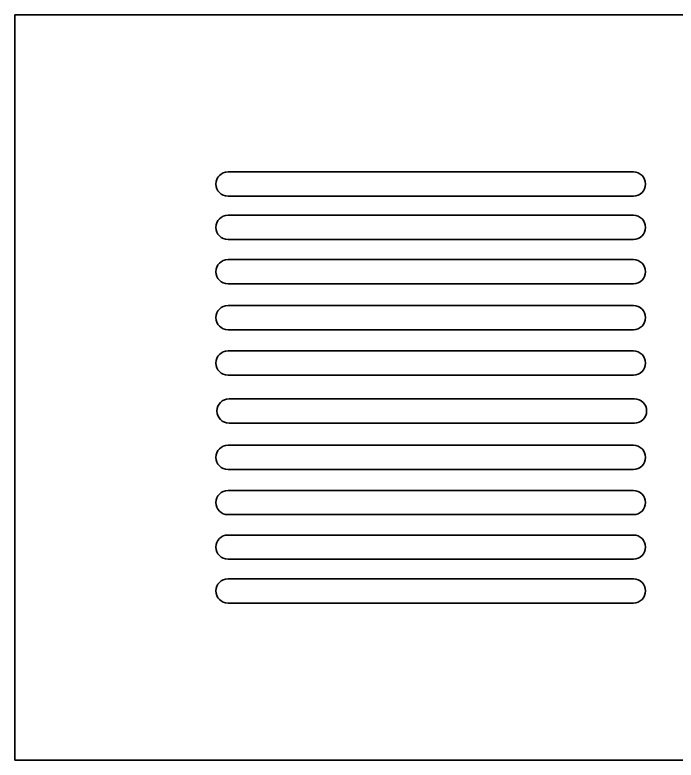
# Model space of a CAD drawing. Header units: inches. Extents: x 4 to 816, y 71 to 806.
# Drawn here: x 441.8 to 549, y 440.8 to 561.6 of the extents above; entities that cross this region are included whole.
import ezdxf

# ---------------------------------------------------------------- set-up
doc = ezdxf.new("R2010")
doc.units = ezdxf.units.IN
doc.header["$MEASUREMENT"] = 0
doc.layers.add('Layer 1', color=7, linetype='Continuous')

# ---------------------------------------------------------------- blocks, each defined once
blk = doc.blocks.new('block 180')
at = {"layer": 'Layer 1', "color": 240, "lineweight": 35, "true_color": 0xed1c24}
blk.add_lwpolyline([(441.79, 561.61), (790.74, 561.61), (790.74, 440.81), (441.79, 440.81)], dxfattribs=at)
blk = doc.blocks.new('block 181')
at = {"layer": 'Layer 1', "color": 240, "lineweight": 35, "true_color": 0xed1c24}
blk.add_lwpolyline([(441.79, 561.61), (441.79, 440.81)], dxfattribs=at)
blk = doc.blocks.new('block 182')
at = {"layer": 'Layer 1', "color": 240, "lineweight": 35, "true_color": 0xed1c24}
blk.add_open_spline([(542.09, 532.22), (542.09, 532.22), (476.35, 532.22), (476.35, 532.22), (475.27, 532.22), (474.38, 533.1), (474.38, 534.18), (474.38, 535.26), (475.27, 536.15), (476.35, 536.15), (476.35, 536.15), (542.09, 536.15), (542.09, 536.15), (543.17, 536.15), (544.05, 535.26), (544.05, 534.18), (544.05, 533.1), (543.17, 532.22), (542.09, 532.22)], degree=3, knots=[0, 0, 0, 0, 1, 1, 1, 2, 2, 2, 3, 3, 3, 4, 4, 4, 5, 5, 5, 6, 6, 6, 6], dxfattribs=at)
blk = doc.blocks.new('block 183')
at = {"layer": 'Layer 1', "color": 240, "lineweight": 35, "true_color": 0xed1c24}
blk.add_open_spline([(542.09, 525.2), (542.09, 525.2), (476.35, 525.2), (476.35, 525.2), (475.27, 525.2), (474.38, 526.08), (474.38, 527.16), (474.38, 528.24), (475.27, 529.13), (476.35, 529.13), (476.35, 529.13), (542.09, 529.13), (542.09, 529.13), (543.17, 529.13), (544.05, 528.24), (544.05, 527.16), (544.05, 526.08), (543.17, 525.2), (542.09, 525.2)], degree=3, knots=[0, 0, 0, 0, 1, 1, 1, 2, 2, 2, 3, 3, 3, 4, 4, 4, 5, 5, 5, 6, 6, 6, 6], dxfattribs=at)
blk = doc.blocks.new('block 184')
at = {"layer": 'Layer 1', "color": 240, "lineweight": 35, "true_color": 0xed1c24}
blk.add_open_spline([(542.09, 518.02), (542.09, 518.02), (476.35, 518.02), (476.35, 518.02), (475.27, 518.02), (474.38, 518.9), (474.38, 519.98), (474.38, 521.06), (475.27, 521.94), (476.35, 521.94), (476.35, 521.94), (542.09, 521.94), (542.09, 521.94), (543.17, 521.94), (544.05, 521.06), (544.05, 519.98), (544.05, 518.9), (543.17, 518.02), (542.09, 518.02)], degree=3, knots=[0, 0, 0, 0, 1, 1, 1, 2, 2, 2, 3, 3, 3, 4, 4, 4, 5, 5, 5, 6, 6, 6, 6], dxfattribs=at)
blk = doc.blocks.new('block 185')
at = {"layer": 'Layer 1', "color": 240, "lineweight": 35, "true_color": 0xed1c24}
blk.add_open_spline([(542.09, 510.58), (542.09, 510.58), (476.35, 510.58), (476.35, 510.58), (475.27, 510.58), (474.38, 511.46), (474.38, 512.54), (474.38, 513.62), (475.27, 514.5), (476.35, 514.5), (476.35, 514.5), (542.09, 514.5), (542.09, 514.5), (543.17, 514.5), (544.05, 513.62), (544.05, 512.54), (544.05, 511.46), (543.17, 510.58), (542.09, 510.58)], degree=3, knots=[0, 0, 0, 0, 1, 1, 1, 2, 2, 2, 3, 3, 3, 4, 4, 4, 5, 5, 5, 6, 6, 6, 6], dxfattribs=at)
blk = doc.blocks.new('block 186')
at = {"layer": 'Layer 1', "color": 240, "lineweight": 35, "true_color": 0xed1c24}
blk.add_open_spline([(542.09, 503.21), (542.09, 503.21), (476.35, 503.21), (476.35, 503.21), (475.27, 503.21), (474.38, 504.09), (474.38, 505.17), (474.38, 506.25), (475.27, 507.13), (476.35, 507.13), (476.35, 507.13), (542.09, 507.13), (542.09, 507.13), (543.17, 507.13), (544.05, 506.25), (544.05, 505.17), (544.05, 504.09), (543.17, 503.21), (542.09, 503.21)], degree=3, knots=[0, 0, 0, 0, 1, 1, 1, 2, 2, 2, 3, 3, 3, 4, 4, 4, 5, 5, 5, 6, 6, 6, 6], dxfattribs=at)
blk = doc.blocks.new('block 187')
at = {"layer": 'Layer 1', "color": 240, "lineweight": 35, "true_color": 0xed1c24}
blk.add_open_spline([(542.26, 495.44), (542.26, 495.44), (476.51, 495.44), (476.51, 495.44), (475.44, 495.44), (474.55, 496.33), (474.55, 497.41), (474.55, 498.49), (475.44, 499.37), (476.51, 499.37), (476.51, 499.37), (542.26, 499.37), (542.26, 499.37), (543.34, 499.37), (544.22, 498.49), (544.22, 497.41), (544.22, 496.33), (543.34, 495.44), (542.26, 495.44)], degree=3, knots=[0, 0, 0, 0, 1, 1, 1, 2, 2, 2, 3, 3, 3, 4, 4, 4, 5, 5, 5, 6, 6, 6, 6], dxfattribs=at)
blk = doc.blocks.new('block 188')
at = {"layer": 'Layer 1', "color": 240, "lineweight": 35, "true_color": 0xed1c24}
blk.add_open_spline([(542.09, 487.92), (542.09, 487.92), (476.35, 487.92), (476.35, 487.92), (475.27, 487.92), (474.38, 488.8), (474.38, 489.88), (474.38, 490.96), (475.27, 491.84), (476.35, 491.84), (476.35, 491.84), (542.09, 491.84), (542.09, 491.84), (543.17, 491.84), (544.05, 490.96), (544.05, 489.88), (544.05, 488.8), (543.17, 487.92), (542.09, 487.92)], degree=3, knots=[0, 0, 0, 0, 1, 1, 1, 2, 2, 2, 3, 3, 3, 4, 4, 4, 5, 5, 5, 6, 6, 6, 6], dxfattribs=at)
blk = doc.blocks.new('block 189')
at = {"layer": 'Layer 1', "color": 240, "lineweight": 35, "true_color": 0xed1c24}
blk.add_open_spline([(542.09, 480.6), (542.09, 480.6), (476.35, 480.6), (476.35, 480.6), (475.27, 480.6), (474.38, 481.48), (474.38, 482.56), (474.38, 483.64), (475.27, 484.52), (476.35, 484.52), (476.35, 484.52), (542.09, 484.52), (542.09, 484.52), (543.17, 484.52), (544.05, 483.64), (544.05, 482.56), (544.05, 481.48), (543.17, 480.6), (542.09, 480.6)], degree=3, knots=[0, 0, 0, 0, 1, 1, 1, 2, 2, 2, 3, 3, 3, 4, 4, 4, 5, 5, 5, 6, 6, 6, 6], dxfattribs=at)
blk = doc.blocks.new('block 190')
at = {"layer": 'Layer 1', "color": 240, "lineweight": 35, "true_color": 0xed1c24}
blk.add_open_spline([(542.09, 473.38), (542.09, 473.38), (476.35, 473.38), (476.35, 473.38), (475.27, 473.38), (474.38, 474.26), (474.38, 475.34), (474.38, 476.42), (475.27, 477.3), (476.35, 477.3), (476.35, 477.3), (542.09, 477.3), (542.09, 477.3), (543.17, 477.3), (544.05, 476.42), (544.05, 475.34), (544.05, 474.26), (543.17, 473.38), (542.09, 473.38)], degree=3, knots=[0, 0, 0, 0, 1, 1, 1, 2, 2, 2, 3, 3, 3, 4, 4, 4, 5, 5, 5, 6, 6, 6, 6], dxfattribs=at)
blk = doc.blocks.new('block 191')
at = {"layer": 'Layer 1', "color": 240, "lineweight": 35, "true_color": 0xed1c24}
blk.add_open_spline([(542.09, 466.27), (542.09, 466.27), (476.35, 466.27), (476.35, 466.27), (475.27, 466.27), (474.38, 467.16), (474.38, 468.24), (474.38, 469.31), (475.27, 470.2), (476.35, 470.2), (476.35, 470.2), (542.09, 470.2), (542.09, 470.2), (543.17, 470.2), (544.05, 469.31), (544.05, 468.24), (544.05, 467.16), (543.17, 466.27), (542.09, 466.27)], degree=3, knots=[0, 0, 0, 0, 1, 1, 1, 2, 2, 2, 3, 3, 3, 4, 4, 4, 5, 5, 5, 6, 6, 6, 6], dxfattribs=at)

msp = doc.modelspace()

# ---------------------------------------------------------------- block references
at = {"layer": 'Layer 1'}
for name in ['block 180', 'block 181', 'block 182', 'block 183', 'block 184', 'block 185', 'block 186', 'block 187', 'block 188', 'block 189', 'block 190', 'block 191']:
    msp.add_blockref(name, (0, 0), dxfattribs=at)

doc.saveas('drawing.dxf')
